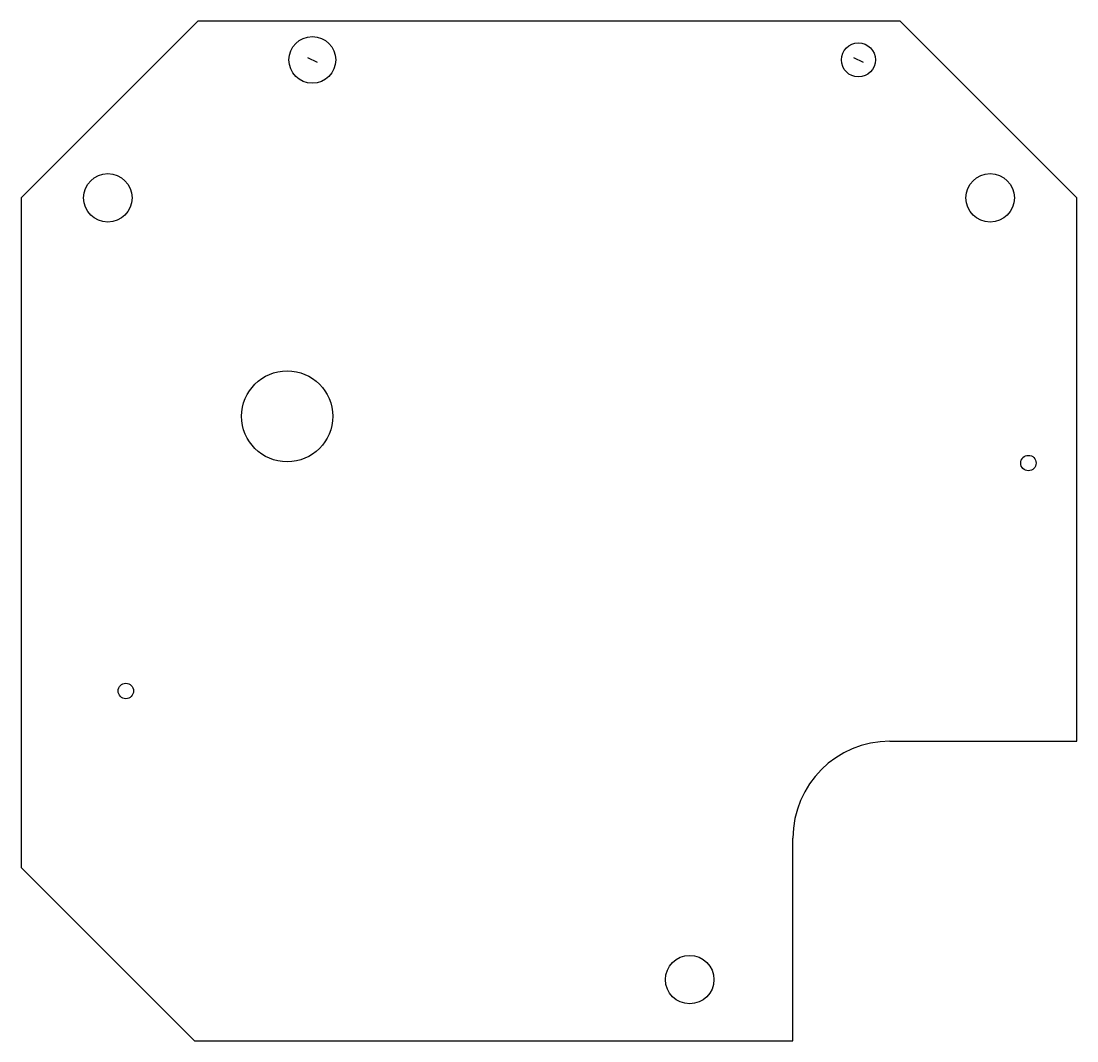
# Model space of a CAD drawing. Header units: inches. Extents: x -1.07 to 1.07, y -1.03 to 1.04.
import ezdxf

# ---------------------------------------------------------------- set-up
doc = ezdxf.new("R2010")
doc.units = ezdxf.units.IN
doc.header["$MEASUREMENT"] = 0
doc.linetypes.add('CENTERX2', pattern=[0.8, 0.5, -0.1, 0.1, -0.1])

msp = doc.modelspace()

# ---------------------------------------------------------------- linework, layer by layer
at = {"color": 7, "linetype": 'Continuous'}
for p, q in [((-0.7126, 1.0387), (-1.0716, 0.6798)), ((0.7126, 1.0387), (-0.7126, 1.0387)), ((1.0716, 0.6798), (0.7126, 1.0387)), ((-1.0716, 0.6798), (-1.0716, -0.6798)), ((1.0716, -0.4235), (1.0716, 0.6798)), ((0.6922, -0.4235), (1.0716, -0.4235)), ((0.4953, -1.032), (0.4953, -0.6203)), ((-1.0716, -0.6798), (-0.7194, -1.032)), ((-0.7194, -1.032), (0.4953, -1.032))]:
    msp.add_line(p, q, dxfattribs=at)
at = {"color": 7, "linetype": 'CENTERX2'}
for p, q in [((-0.4903, 0.9649), (-0.4706, 0.9551)), ((0.6182, 0.9649), (0.6379, 0.9551))]:
    msp.add_line(p, q, dxfattribs=at)
at = {"color": 7, "linetype": 'Continuous'}
for centre, radius in [((-0.4804, 0.96), 0.0474), ((0.6281, 0.96), 0.0346), ((-0.8955, 0.6798), 0.0492), ((0.8955, 0.6798), 0.0492), ((-0.5315, 0.2362), 0.0925), ((0.9732, 0.1413), 0.0157), ((-0.859, -0.3214), 0.0157), ((0.2856, -0.9075), 0.0492)]:
    msp.add_circle(centre, radius, dxfattribs=at)
msp.add_arc((0.6922, -0.6203), 0.1969, 90, 180, dxfattribs=at)

doc.saveas('drawing.dxf')
